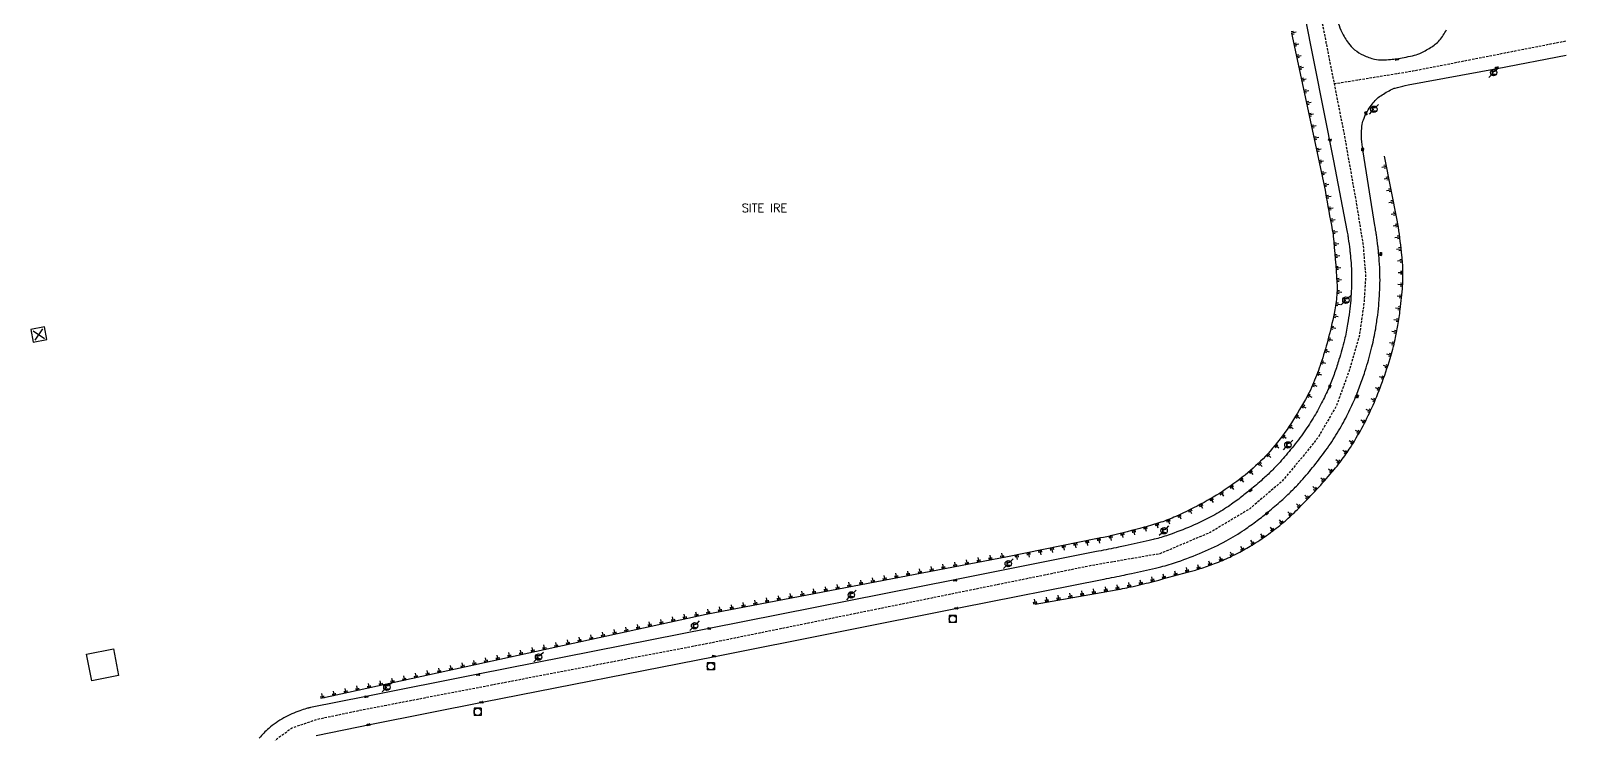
# Model space of a CAD drawing. Header units: millimetres. Extents: x 160999 to 162000, y 126000 to 127000.
# Drawn here: x 161679.3 to 162000, y 126278.9 to 126425.9 of the extents above; entities that cross this region are included whole.
import ezdxf
from ezdxf.enums import TextEntityAlignment as Align

# ---------------------------------------------------------------- set-up
doc = ezdxf.new("R2010")
doc.units = ezdxf.units.MM
doc.linetypes.add('DASHED', pattern=[0.75, 0.5, -0.25])
doc.layers.get('0').update_dxf_attribs({"linetype": 'CONTINUOUS'})
for name, color, linetype in [('W0001', 6, 'DASHED'), ('W0008', 7, 'CONTINUOUS'), ('W0017', 7, 'CONTINUOUS'), ('W0100', 7, 'CONTINUOUS'), ('W0211', 2, 'CONTINUOUS'), ('W0400', 7, 'CONTINUOUS'), ('W0420', 7, 'CONTINUOUS'), ('W0471', 7, 'CONTINUOUS'), ('W0989', 7, 'CONTINUOUS'), ('W0991', 7, 'CONTINUOUS')]:
    doc.layers.add(name, color=color, linetype=linetype)
doc.styles.get("Standard").update_dxf_attribs({"font": 'romans.shx', "width": 0.85})

# ---------------------------------------------------------------- blocks, each defined once
blk = doc.blocks.new('T471')
for p, q in [((-0.333334, 0.333334), (-0.333334, -0.333334)), ((-0.333334, 0.333334), (0.333334, 0.333334)), ((-0.333334, 0), (0, 0)), ((0.500001, 0.500001), (1.000002, 1.000002)), ((-0.500001, -0.500001), (-1.000002, -1.000002)), ((-0.333334, -0.333334), (0.333334, -0.333334))]:
    blk.add_line(p, q)
blk.add_ellipse((0, 0), major_axis=(0.471405, 0.471405), ratio=1, start_param=5.4977871438, end_param=11.780972451)
blk = doc.blocks.new('T400')
for p, q in [((-0.15, 0.3), (0.15, 0.3)), ((-0.15, -0.25), (-0.15, 0.3)), ((-0.15, 0.15), (0.15, 0.15)), ((-0.15, 0), (0.15, 0)), ((0.15, 0.3), (0.15, -0.25)), ((-0.15, -0.15), (0.15, -0.15)), ((-0.15, -0.25), (-0.15, -0.3)), ((-0.15, -0.3), (0.15, -0.3)), ((0.15, -0.3), (0.15, -0.25))]:
    blk.add_line(p, q)
blk = doc.blocks.new('t211o')
at = {"color": 0, "linetype": 'Continuous'}
for p, q in [((-0.29, 0.5), (-0.29, 0)), ((0, 1), (0, 0)), ((0.29, 0.5), (0.29, 0))]:
    blk.add_line(p, q, dxfattribs=at)
blk = doc.blocks.new('T420')
for p, q in [((0.75, 0.75), (-0.75, 0.75)), ((-0.75, 0.75), (-0.75, -0.75)), ((0.75, 0.75), (0.75, -0.75)), ((0.75, -0.75), (-0.75, -0.75))]:
    blk.add_line(p, q)
blk.add_ellipse((0, 0), major_axis=(-0.53, 0.53), ratio=1, start_param=3.926991, end_param=10.210176)
blk = doc.blocks.new('t991o')
at = {"color": 0, "linetype": 'Continuous'}
for p, q in [((-1, 1), (1, -1)), ((-1, -1), (1, 1))]:
    blk.add_line(p, q, dxfattribs=at)

msp = doc.modelspace()

# ---------------------------------------------------------------- linework, layer by layer
at = {"layer": 'W0001', "flags": 128}
for points in [[(161917.86, 126586.38), (161920.55, 126572.57), (161927.73, 126537.23), (161932.76, 126512.83), (161940.3, 126472.92), (161949.81, 126423.42), (161953.58, 126404.33), (161956.09, 126390.16), (161957.57, 126381.05), (161958.09, 126374.57), (161957.74, 126369.02), (161956.84, 126362.49), (161954.82, 126355.34), (161951.97, 126347.49), (161948.21, 126341), (161945.36, 126337.39), (161940.57, 126331.69), (161933.9, 126326), (161925.63, 126321.07), (161915.14, 126316.62), (161900.95, 126314.17), (161821.62, 126298.03), (161748.6, 126283.98), (161739.01, 126281.96), (161733.94, 126280.23), (161730.67, 126277.87), (161728.8, 126275.23), (161727.69, 126271.48), (161727.2, 126267.1), (161728.51, 126258.94), (161731.78, 126240.33), (161735.67, 126222.79)], [(161951.51, 126414.82), (161967.96, 126417.49), (162000, 126423.78)]]:
    msp.add_lwpolyline(points, dxfattribs=at)
at = {"layer": 'W0008', "flags": 128}
for points in [[(161945.28, 126429.54), (161951.37, 126398.68), (161954.19, 126384.12, -0.003697), (161954.4, 126382.96, -0.009683), (161954.47, 126382.51, -0.001143), (161954.78, 126380.14, -0.003557), (161954.87, 126379.37, -0.011758), (161955.04, 126377.4, -0.009305), (161955.16, 126374.89, -0.015905), (161955.15, 126372.76, -0.010618), (161954.97, 126369.57, -0.011474), (161954.73, 126367.22, -0.010224), (161954.34, 126364.59, -0.018672), (161953.67, 126361.29, -0.014756), (161952.53, 126357.18, -0.011785), (161951.62, 126354.45, -0.011273), (161950.54, 126351.64, -0.018657), (161949.11, 126348.52, -0.017624), (161947.36, 126345.33, -0.019004), (161945.28, 126342.11, -0.017312), (161942.74, 126338.75, -0.011054), (161940.21, 126335.77, -0.017371), (161938.49, 126333.96, -0.011934), (161936.57, 126332.17, -0.009197), (161933.99, 126329.95, -0.011495), (161931.88, 126328.28, -0.010286), (161929.44, 126326.52, -0.028572), (161926.19, 126324.55, -0.021744), (161921.69, 126322.39, -0.015587), (161916.83, 126320.5, -0.027113), (161913.96, 126319.65, -0.002631), (161912.91, 126319.41, -0.000549), (161907.88, 126318.28, -0.00422), (161906.48, 126317.98, -0.001427), (161902.32, 126317.14), (161901.89, 126317.06), (161872.32, 126311.2), (161821, 126300.99), (161772.77, 126291.47), (161749.32, 126286.8), (161737.74, 126284.47, -0.019437), (161737.47, 126284.43, 0.030087), (161737.29, 126284.39, 0.015943), (161736.91, 126284.29, 0.004298), (161735.5, 126283.83, 0.048784), (161732.17, 126282.34, 0.045904), (161729, 126280.13, 0.053798), (161727.03, 126278.07, 0.054846)], [(161952.39, 126427.47, 0.048495), (161953.12, 126425.58, 0.037144), (161954.48, 126423.32, 0.06863), (161955.8, 126421.91, 0.06163), (161957.63, 126420.77, 0.049333), (161959.96, 126419.95, 0.070997), (161961.67, 126419.79, 0.011077), (161963.28, 126419.9, 0.013168), (161964.62, 126420.05, 0.01071), (161966.13, 126420.3, 0.009214), (161967.88, 126420.66, 0.04988), (161969.38, 126421.16, 0.030852), (161971.65, 126422.35, 0.075168), (161973.49, 126423.89, 0.067716), (161974.97, 126426.1, 0.052977)], [(161738.91, 126278.66), (161750.48, 126280.99), (161773.92, 126285.66), (161822.15, 126295.18), (161873.47, 126305.39), (161903.05, 126311.25), (161903.47, 126311.33, 0.001427), (161907.67, 126312.18, 0.00422), (161909.17, 126312.5, 0.000549), (161914.21, 126313.63, 0.002631), (161915.32, 126313.89, 0.027113), (161918.81, 126314.92, 0.015587), (161924.02, 126316.94, 0.021744), (161928.98, 126319.32, 0.028572), (161932.8, 126321.65, 0.010286), (161935.44, 126323.55, 0.011495), (161937.76, 126325.38, 0.009197), (161940.51, 126327.74, 0.011934), (161942.64, 126329.73, 0.017371), (161944.64, 126331.83, 0.011054), (161947.34, 126335.02, 0.017312), (161950.13, 126338.71, 0.019004), (161952.45, 126342.3, 0.017624), (161954.4, 126345.86, 0.018657), (161956.01, 126349.39, 0.011273), (161957.19, 126352.44, 0.011785), (161958.19, 126355.44, 0.014756), (161959.42, 126359.88, 0.018672), (161960.19, 126363.62, 0.010224), (161960.61, 126366.49, 0.011474), (161960.87, 126369.11, 0.010618), (161961.07, 126372.55, 0.015905), (161961.08, 126375.06, 0.009305), (161960.95, 126377.78, 0.011758), (161960.75, 126380.04, 0.003557), (161960.65, 126380.88, 0.001143), (161960.34, 126383.28, 0.009683), (161960.24, 126383.96, 0.003697), (161960.02, 126385.21), (161957.56, 126400.59, 0.001971), (161957.54, 126400.88, 0.00653), (161957.53, 126400.97, 0.008278), (161957.44, 126401.71, -0.005786), (161957.3, 126402.77, -0.036803), (161957.21, 126404.54, -0.036009), (161957.39, 126406.34, -0.055126), (161957.76, 126407.6, -0.036625), (161958.64, 126409.38, -0.028677), (161959.44, 126410.56, -0.031722), (161960.28, 126411.53, -0.054847), (161961.24, 126412.3, -0.024505), (161963.61, 126413.68, -0.052548), (161964.23, 126413.92, -0.01581), (161966.38, 126414.43), (161967.01, 126414.56), (161985.54, 126418.01), (162000, 126420.78)]]:
    msp.add_lwpolyline(points, format="xyb", dxfattribs=at)
at = {"layer": 'W0017', "flags": 128}
msp.add_lwpolyline([(161697.62, 126291.17), (161692.03, 126290.04), (161690.96, 126295.62), (161696.56, 126296.77)], close=True, dxfattribs=at)
at = {"layer": 'W0100', "flags": 128}
msp.add_lwpolyline([(161679.29, 126363.48), (161679.78, 126360.82), (161682.68, 126361.36), (161682.19, 126364.01)], close=True, dxfattribs=at)
at = {"layer": 'W0211', "flags": 128}
for points in [[(161942.61, 126425.35), (161949.61, 126392.59), (161949.87, 126391.13, -0.000847), (161951.28, 126383.32, -0.020506), (161951.32, 126382.99, -0.007313), (161952.1, 126373.29, -0.032619), (161952.1, 126371.1, -0.029982), (161951.65, 126367.55, -0.018359), (161950.37, 126361.85, -0.014062), (161948.93, 126356.97, -0.016429), (161947.44, 126352.87, -0.031168), (161945.53, 126348.84, -0.021354), (161942.14, 126343.28, -0.031805), (161938.14, 126338.07, -0.036071), (161934.03, 126333.99, -0.027094), (161929.4, 126330.44, -0.026712), (161924.34, 126327.36, -0.015189), (161918.44, 126324.41, -0.029997), (161915.32, 126323.19, -0.012221), (161911.82, 126322.15, -0.006175), (161904.81, 126320.35, -0.009386), (161904.66, 126320.31, -0.000557), (161902.09, 126319.79), (161883.27, 126315.98), (161820.33, 126303.96), (161740.23, 126286.42)], [(161889.06, 126306.12), (161902.84, 126308.55), (161905.97, 126309.09, 0.012299), (161909.56, 126309.81, 0.010282), (161913.82, 126310.85, 0.001335), (161922.25, 126313.13, 0.008771), (161923.52, 126313.51, 0.017228), (161926.55, 126314.56, 0.015739), (161929.78, 126315.94, 0.018505), (161932.14, 126317.14, 0.014146), (161935.11, 126318.9, 0.019579), (161938.69, 126321.37, 0.022453), (161941.61, 126323.77, 0.013121), (161944.15, 126326.17, 0.009519), (161947.49, 126329.64, 0.009727), (161950.68, 126333.22, 0.012972), (161952.95, 126336.01, 0.023038), (161954.92, 126338.82, 0.01696), (161957.28, 126342.84, 0.018509), (161959.39, 126347.1, 0.016956), (161961.36, 126351.91, 0.014991), (161963.21, 126357.39, 0.020848), (161964.25, 126361.41, 0.010534), (161964.81, 126364.31, 0.009116), (161965.32, 126367.68, 0.016069), (161965.82, 126372.56, 0.024438), (161965.88, 126375.78, 0.019038), (161965.67, 126378.94, 0.010183), (161964.93, 126384.82, 0.007319), (161964.86, 126385.24, 0.004339), (161964.73, 126385.93), (161962.05, 126399.7)]]:
    msp.add_lwpolyline(points, format="xyb", dxfattribs=at)

# ---------------------------------------------------------------- block references
at = {"layer": 'W0211'}
for p, rotation in [((161942.61, 126425.35), 282.0646379587556), ((161943.13, 126422.9), 282.0646379587556), ((161943.65, 126420.46), 282.0646379587556), ((161944.17, 126418.01), 282.0646379587556), ((161944.7, 126415.57), 282.0646379587556), ((161945.22, 126413.12), 282.0646379587556), ((161945.74, 126410.68), 282.0646379587556), ((161946.26, 126408.23), 282.0646379587556), ((161946.79, 126405.79), 282.0646379587556), ((161947.31, 126403.34), 282.0646379587556), ((161947.83, 126400.9), 282.0646379587556), ((161948.35, 126398.45), 282.0646379587556), ((161962.47, 126397.58), 101.0163981981995), ((161948.88, 126396.01), 282.0646379587556), ((161962.94, 126395.12), 101.0163981981995), ((161949.4, 126393.56), 282.0646379587556), ((161949.88, 126391.11), 280.303876403977), ((161963.42, 126392.67), 101.0163981981995), ((161950.32, 126388.65), 280.2427623321657), ((161963.9, 126390.21), 101.0163981981995), ((161964.38, 126387.76), 101.0163981981995), ((161950.76, 126386.19), 280.1816482603545), ((161964.85, 126385.31), 100.1217910326252), ((161951.21, 126383.73), 280.120534188543), ((161951.48, 126381.25), 275.1092974018623), ((161965.21, 126382.83), 97.55414876877782), ((161951.7, 126378.75), 274.6790557866341), ((161965.51, 126380.35), 96.56975865944645), ((161951.89, 126376.26), 274.2488141714059), ((161965.77, 126377.86), 94.52410908255288), ((161965.89, 126375.37), 90.93727686855941), ((161952.07, 126373.77), 273.8185725561778), ((161965.84, 126372.87), 86.59413998438245), ((161951.86, 126368.78), 261.7943194172998), ((161952.11, 126371.27), 266.8442346591486), ((161965.64, 126370.38), 84.40561310341262), ((161951.41, 126366.32), 258.4947091193537), ((161964.99, 126365.42), 80.96627048823045), ((161965.35, 126367.89), 82.52646596591897), ((161950.88, 126363.88), 256.694935465316), ((161964.56, 126362.96), 79.1536840424044), ((161949.58, 126359.05), 253.3477183548366), ((161950.26, 126361.46), 254.9302791184096), ((161964.05, 126360.51), 76.80469322725521), ((161948.83, 126356.67), 251.6927879978872), ((161962.68, 126355.7), 72.03783389483715), ((161963.41, 126358.09), 73.93227511683031), ((161948, 126354.31), 249.5330309410516), ((161961.88, 126353.34), 70.55213600551215), ((161946.01, 126349.73), 242.6721586924182), ((161947.08, 126351.99), 246.6705267802246), ((161961.01, 126350.99), 68.91527657988857), ((161944.8, 126347.54), 239.9376356756912), ((161959.06, 126346.39), 65.06155408892927), ((161960.07, 126348.67), 67.04488976446119), ((161942.15, 126343.3), 236.1799728043803), ((161943.51, 126345.4), 238.0588042400357), ((161957.96, 126344.14), 62.83311955832855), ((161940.71, 126341.26), 233.4158859196351), ((161955.52, 126339.78), 58.58149603607763), ((161956.78, 126341.94), 60.66458296025849), ((161937.54, 126337.39), 227.5863102987724), ((161939.17, 126339.29), 230.6445241891193), ((161954.16, 126337.68), 55.53744417068923), ((161933.95, 126333.92), 220.5002327940801), ((161935.8, 126335.6), 224.0237759151203), ((161951.11, 126333.72), 49.93366028315344), ((161952.68, 126335.67), 52.00133132475723), ((161930, 126330.85), 215.1845523921077), ((161932.01, 126332.34), 217.8423925930939), ((161947.8, 126329.98), 47.36818299060995), ((161949.47, 126331.83), 48.53081029915236), ((161923.6, 126326.96), 207.8404076476153), ((161925.79, 126328.16), 209.9955450192066), ((161927.92, 126329.46), 212.5791945993264), ((161944.34, 126326.37), 45.09728210922079), ((161946.09, 126328.15), 46.23000014080311), ((161919.12, 126324.73), 205.2054275894071), ((161921.37, 126325.82), 206.5229176185112), ((161940.68, 126322.96), 40.28993768533728), ((161942.54, 126324.63), 43.05629559266831), ((161907.23, 126320.95), 194.2050019161441), ((161909.65, 126321.57), 194.6942003999024), ((161912.07, 126322.22), 195.3331511647797), ((161914.47, 126322.92), 197.2487927190702), ((161916.83, 126323.73), 201.2320345821541), ((161936.7, 126319.95), 34.2934063504315), ((161938.73, 126321.4), 36.89361382799827), ((161892.56, 126317.86), 191.4382722960522), ((161895.01, 126318.36), 191.4382722960522), ((161897.46, 126318.85), 191.4382722960522), ((161899.91, 126319.35), 191.4382722960522), ((161902.36, 126319.84), 191.4516106479911), ((161904.81, 126320.34), 193.6439729320158), ((161932.45, 126317.31), 29.42386778133327), ((161934.6, 126318.58), 31.76812579318203), ((161869.94, 126313.43), 10.81176965478772), ((161872.4, 126313.9), 10.81176965478772), ((161874.85, 126314.37), 10.81176965478772), ((161877.31, 126314.84), 10.81176965478772), ((161879.76, 126315.31), 10.81176965478772), ((161882.22, 126315.78), 10.81176965478772), ((161885.21, 126316.37), 191.4382722960522), ((161887.66, 126316.87), 191.4382722960522), ((161890.11, 126317.36), 191.4382722960522), ((161923.25, 126313.42), 16.87436114775057), ((161925.63, 126314.22), 20.02795529341589), ((161927.95, 126315.13), 22.79552276172768), ((161930.23, 126316.15), 25.64808487690033), ((161852.75, 126310.15), 10.81176965478772), ((161855.21, 126310.62), 10.81176965478772), ((161857.66, 126311.09), 10.81176965478772), ((161860.12, 126311.56), 10.81176965478772), ((161862.57, 126312.03), 10.81176965478772), ((161865.03, 126312.5), 10.81176965478772), ((161867.48, 126312.97), 10.81176965478772), ((161911.18, 126310.18), 13.52100224520637), ((161913.61, 126310.8), 14.86520251590514), ((161916.02, 126311.44), 15.06198272989319), ((161918.43, 126312.1), 15.14954541652307), ((161920.85, 126312.75), 15.23710810315289), ((161835.56, 126306.87), 10.81176965478772), ((161838.02, 126307.34), 10.81176965478772), ((161840.47, 126307.81), 10.81176965478772), ((161842.93, 126308.28), 10.81176965478772), ((161845.38, 126308.75), 10.81176965478772), ((161847.84, 126309.21), 10.81176965478772), ((161850.29, 126309.68), 10.81176965478772), ((161893.98, 126306.99), 10.01971994750842), ((161896.44, 126307.42), 10.01971994750842), ((161898.9, 126307.86), 10.01971994750842), ((161901.36, 126308.29), 10.01971994750842), ((161903.83, 126308.72), 9.807167893497658), ((161906.29, 126309.15), 10.06035616723632), ((161908.74, 126309.63), 11.98347456890841), ((161820.83, 126304.06), 10.81176965478772), ((161823.28, 126304.52), 10.81176965478772), ((161825.74, 126304.99), 10.81176965478772), ((161828.19, 126305.46), 10.81176965478772), ((161830.65, 126305.93), 10.81176965478772), ((161833.11, 126306.4), 10.81176965478772), ((161889.06, 126306.12), 10.01971994750842), ((161891.52, 126306.55), 10.01971994750842), ((161806.17, 126300.86), 12.35301755449091), ((161808.61, 126301.4), 12.35301755449091), ((161811.06, 126301.93), 12.35301755449091), ((161813.5, 126302.46), 12.35301755449091), ((161815.94, 126303), 12.35301755449091), ((161818.38, 126303.53), 12.35301755449091), ((161791.52, 126297.65), 12.35301755449091), ((161793.96, 126298.19), 12.35301755449091), ((161796.4, 126298.72), 12.35301755449091), ((161798.85, 126299.26), 12.35301755449091), ((161801.29, 126299.79), 12.35301755449091), ((161803.73, 126300.33), 12.35301755449091), ((161776.87, 126294.44), 12.35301755449091), ((161779.31, 126294.98), 12.35301755449091), ((161781.75, 126295.51), 12.35301755449091), ((161784.19, 126296.05), 12.35301755449091), ((161786.63, 126296.58), 12.35301755449091), ((161789.08, 126297.12), 12.35301755449091), ((161762.21, 126291.23), 12.35301755449091), ((161764.66, 126291.77), 12.35301755449091), ((161767.1, 126292.3), 12.35301755449091), ((161769.54, 126292.84), 12.35301755449091), ((161771.98, 126293.37), 12.35301755449091), ((161774.42, 126293.91), 12.35301755449091), ((161747.56, 126288.02), 12.35301755449091), ((161750, 126288.56), 12.35301755449091), ((161752.45, 126289.09), 12.35301755449091), ((161754.89, 126289.63), 12.35301755449091), ((161757.33, 126290.16), 12.35301755449091), ((161759.77, 126290.7), 12.35301755449091), ((161740.23, 126286.42), 12.35301755449091), ((161742.68, 126286.95), 12.35301755449091), ((161745.12, 126287.49), 12.35301755449091)]:
    msp.add_blockref('t211o', p, dxfattribs=dict(at, rotation=rotation))
at = {"layer": 'W0400'}
for p, rotation in [((161964.63, 126419.89), 277.7305415093954), ((161985.51, 126418.18), 98.69079809431972), ((161958.14, 126408.6), 190.4990572609122), ((161950.64, 126403.09), 75.46375012411958), ((161957.45, 126401.05), 173.9655951666444), ((161961.25, 126379.26), 354.0783170259452), ((161950.62, 126351.61), 344.9849832639033), ((161956.36, 126349.48), 157.8072422648021), ((161934.04, 126329.84), 307.2818970906053), ((161937.49, 126325.05), 311.7249500441867), ((161872.38, 126311.09), 98.31221185646771), ((161872.62, 126305.2), 96.8557079699429), ((161821.02, 126300.99), 80.861840554263), ((161822, 126295.21), 76.29848950733586), ((161772.75, 126291.37), 96.19819030617833), ((161749.39, 126286.74), 277.8782685854114), ((161773.45, 126285.58), 101.3367760864231), ((161749.85, 126280.9), 101.0728194041895)]:
    msp.add_blockref('T400', p, dxfattribs=dict(at, rotation=rotation))
at = {"layer": 'W0420'}
for p in [(161871.85, 126302.98), (161821.32, 126293.09), (161772.63, 126283.59)]:
    msp.add_blockref('T420', p, dxfattribs=at)
at = {"layer": 'W0471'}
for p in [(161984.83, 126417.13), (161959.81, 126409.49), (161953.97, 126369.6), (161941.87, 126339.36), (161916, 126321.42), (161883.46, 126314.55), (161850.68, 126308.02), (161817.95, 126301.58), (161785.36, 126295.04), (161753.68, 126288.74)]:
    msp.add_blockref('T471', p, dxfattribs=at)
at = {"layer": 'W0991', "rotation": 10.50253014948752}
msp.add_blockref('t991o', (161681, 126362.41), dxfattribs=at)

# ---------------------------------------------------------------- texts
at = {"layer": 'W0989'}
msp.add_text('SITE IRE', height=1.75, dxfattribs=at).set_placement((161832.54, 126388.87), align=Align.MIDDLE)

doc.saveas('drawing.dxf')
